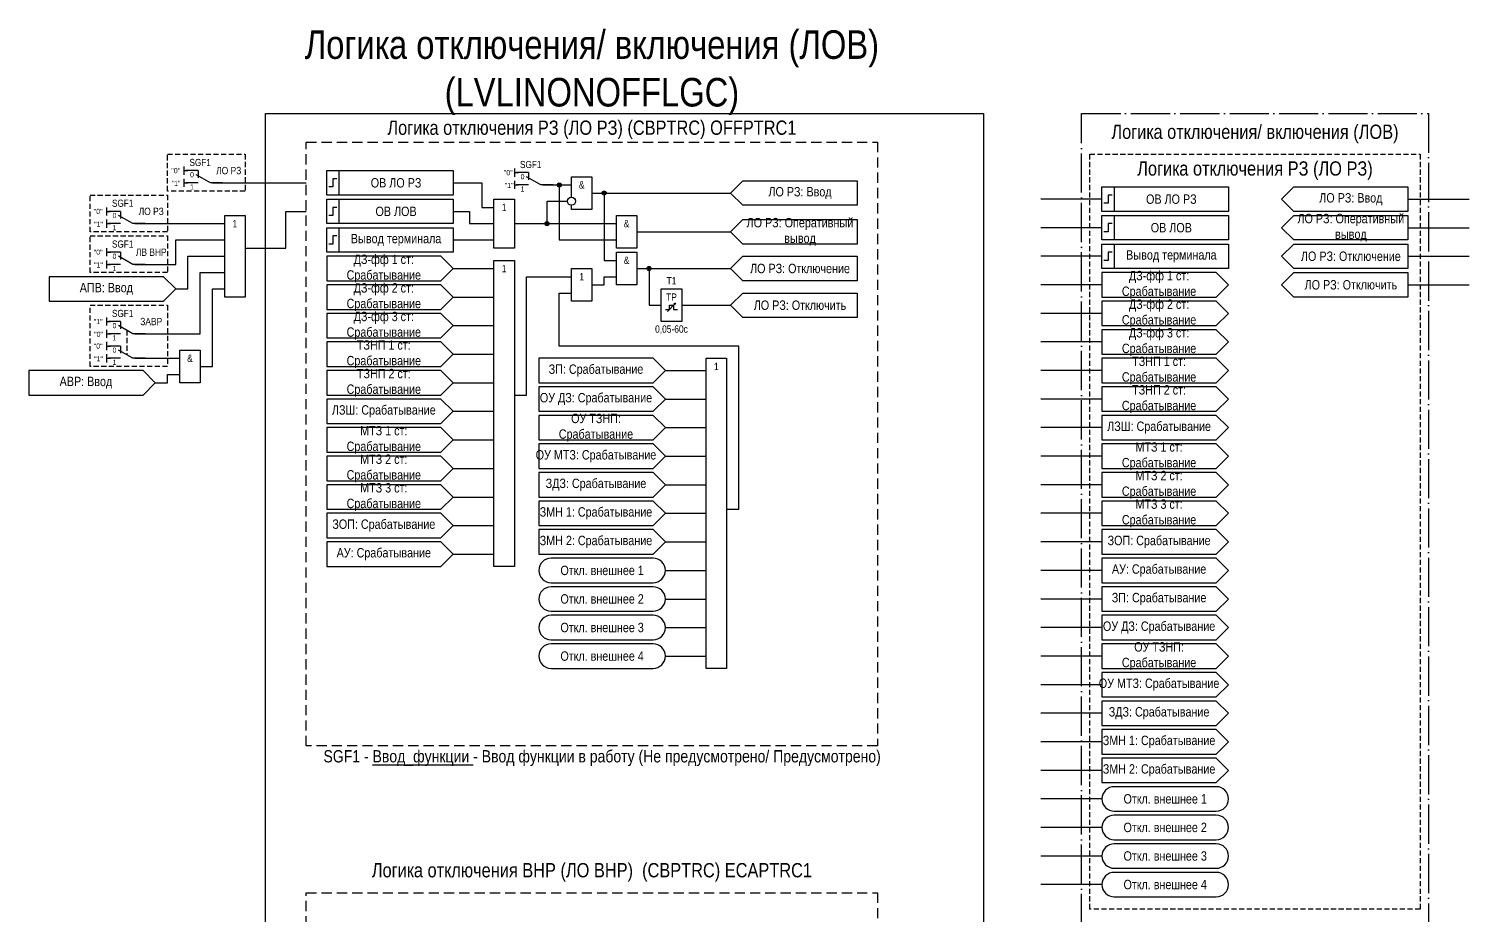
# Model space of a CAD drawing. Header units: millimetres. Extents: x -58 to 295, y 0 to 791.
# Drawn here: x -58 to 295, y 573.5 to 790.8 of the extents above; entities that cross this region are included whole.
import ezdxf
from ezdxf.enums import TextEntityAlignment as Align

# ---------------------------------------------------------------- set-up
doc = ezdxf.new("R2010")
doc.units = ezdxf.units.MM
doc.linetypes.add('ACAD_ISO04W100', pattern=[30, 24, -3, 0, -3])
doc.linetypes.add('штриховая2', pattern=[0.375, 0.25, -0.125])
doc.layers.add('TEXT', color=7, linetype='Continuous', lineweight=25)
doc.layers.add('Основная', color=7, linetype='Continuous')
doc.styles.add('2.5_Gost_RD', font='ARIALN.TTF', dxfattribs={"height": 2.5})
doc.styles.add('3.5_Gost_RD', font='ARIALN.TTF', dxfattribs={"height": 3.5})
doc.styles.add('Вывод', font='ARIALN.TTF', dxfattribs={"height": 2.5})
doc.styles.add('Компонент', font='ARIALN.TTF', dxfattribs={"height": 3.5})

# ---------------------------------------------------------------- blocks, each defined once
blk = doc.blocks.new('Точка')
at = {"ltscale": 100}
h = blk.add_hatch(color=256, dxfattribs=at)
h.dxf.hatch_style = 1
edge = h.paths.add_edge_path()
edge.add_arc((0, 0), 0.5, 0, 360)
blk.add_circle((0, 0), 0.5, dxfattribs=at)
blk = doc.blocks.new('*U958')
at = {"layer": 'Основная', "color": 0}
blk.add_line((0, 0), (7, 4), dxfattribs=at)
at = {"layer": 'Основная', "ltscale": 0.35}
blk.add_line((6, 6), (6, 2.5), dxfattribs=at)
blk = doc.blocks.new('*U1053')
at = {"layer": 'Основная', "color": 0}
for p, q in [((-3, 6), (-9, 6)), ((-3, 0), (-9, 0)), ((9, 0), (3, 0))]:
    blk.add_line(p, q, dxfattribs=at)
at = {"layer": 'Основная', "ltscale": 0.25, "xscale": -1}
blk.add_blockref('*U958', (3, 0), dxfattribs=at)
at = {"layer": 'Основная'}
for tag, height, style, p in [('В1', 2.5, 'Вывод', (-13, 6)), ('ОУ', 3.5, 'Компонент', (-2, 10)), ('В2', 2.5, 'Вывод', (-6, 4)), ('В3', 2.5, 'Вывод', (-6, -2))]:
    blk.add_attdef(tag, text='', height=height, dxfattribs=dict(at, style=style)).set_placement(p, align=Align.MIDDLE_CENTER)
blk = doc.blocks.new('*U985')
at = {"layer": 'Основная', "color": 0}
for p, q in [((-3, 6), (-9, 6)), ((-3, 0), (-9, 0)), ((9, 0), (3, 0))]:
    blk.add_line(p, q, dxfattribs=at)
at = {"layer": 'Основная', "ltscale": 0.25, "xscale": -1}
blk.add_blockref('*U958', (3, 0), dxfattribs=at)
at = {"layer": 'Основная'}
for tag, height, style, p in [('В1', 2.5, 'Вывод', (-14, 6)), ('ОУ', 3.5, 'Компонент', (-2, 10)), ('В2', 2.5, 'Вывод', (-6, 4)), ('В3', 2.5, 'Вывод', (-6, -2))]:
    blk.add_attdef(tag, text='', height=height, dxfattribs=dict(at, style=style)).set_placement(p, align=Align.MIDDLE_CENTER)

msp = doc.modelspace()

# ---------------------------------------------------------------- linework, layer by layer
at = {"color": 6, "ltscale": 100}
for p, q in [((-20, 757), (-20, 755)), ((-20, 756), (-19, 756)), ((-20, 754), (-20, 752)), ((-20, 753), (-19, 753)), ((-39, 747), (-39, 745)), ((-39, 746), (-38, 746)), ((-39, 744), (-39, 742)), ((-39, 743), (-38, 743)), ((-39, 737), (-39, 735)), ((-39, 736), (-38, 736)), ((-39, 734), (-39, 732)), ((-39, 733), (-38, 733)), ((-39, 720), (-39, 718)), ((-39, 719), (-38, 719)), ((-39, 717), (-39, 715)), ((-39, 716), (-38, 716)), ((-39, 714), (-39, 712)), ((-39, 713), (-38, 713)), ((-39, 711), (-39, 709)), ((-39, 710), (-38, 710))]:
    msp.add_line(p, q, dxfattribs=at)
at = {"ltscale": 100}
for p, q in [((61, 756.5), (61, 754.5)), ((61, 755.5), (62, 755.5)), ((61, 753.5), (61, 751.5)), ((61, 752.5), (62, 752.5)), ((205, 749), (190, 749)), ((280, 749), (295, 749)), ((205, 742), (190, 742)), ((280, 742), (295, 742)), ((117, 735), (114, 732)), ((205, 735), (190, 735)), ((280, 735), (295, 735)), ((114, 732), (117, 729)), ((205, 728), (190, 728)), ((280, 728), (295, 728)), ((98.5, 721.5), (100.5, 723.5)), ((100.5, 723.5), (99.99, 723.25)), ((100.5, 723.5), (100.26, 723.02)), ((205, 721), (190, 721)), ((205, 714), (190, 714)), ((205, 707), (190, 707)), ((205, 700), (190, 700)), ((205, 693), (190, 693)), ((205, 686), (190, 686)), ((205, 679), (190, 679)), ((205, 672), (190, 672)), ((205, 665), (190, 665)), ((205, 658), (190, 658)), ((205, 651), (190, 651)), ((205, 644), (190, 644)), ((205, 637), (190, 637)), ((205, 630), (190, 630)), ((205, 623), (190, 623)), ((205, 616), (190, 616)), ((205, 609), (190, 609)), ((205, 602), (190, 602)), ((205, 595), (190, 595)), ((205, 588), (190, 588)), ((205, 581), (190, 581))]:
    msp.add_line(p, q, dxfattribs=at)
at = {"color": 3, "ltscale": 100}
msp.add_lwpolyline([(0, 770), (176, 770), (176, 0), (0, 0)], close=True, dxfattribs=at)
at = {"color": 251, "linetype": 'ACAD_ISO04W100', "lineweight": 30, "ltscale": 0.4, "true_color": 0x58595b}
msp.add_lwpolyline([(200, 770), (285, 770), (285, 73), (200, 73)], close=True, dxfattribs=at)
at = {"linetype": 'штриховая2', "ltscale": 10}
for points in [[(10, 763), (150, 763), (150, 615), (10, 615)], [(10, 579), (150, 579), (150, 522), (10, 522)]]:
    msp.add_lwpolyline(points, close=True, dxfattribs=at)
at = {"color": 6, "linetype": 'штриховая2', "ltscale": 5}
for points in [[(-24, 760), (-5, 760), (-5, 751), (-24, 751)], [(-43, 750), (-24, 750), (-24, 741), (-43, 741)], [(-43, 740), (-24, 740), (-24, 731), (-43, 731)], [(-43, 723), (-24, 723), (-24, 708), (-43, 708)]]:
    msp.add_lwpolyline(points, close=True, dxfattribs=at)
at = {"linetype": 'штриховая2', "ltscale": 5}
msp.add_lwpolyline([(202, 760), (283, 760), (283, 575), (202, 575)], close=True, dxfattribs=at)
at = {"ltscale": 100}
for points in [[(15, 756), (18, 756), (18, 750), (15, 750)], [(15, 756), (46, 756), (46, 750), (15, 750)], [(205, 752), (236, 752), (236, 746), (205, 746)], [(205, 752), (208, 752), (208, 746), (205, 746)], [(15, 749), (18, 749), (18, 743), (15, 743)], [(15, 749), (46, 749), (46, 743), (15, 743)], [(56, 749), (61, 749), (61, 737), (56, 737)], [(86, 745), (91, 745), (91, 737), (86, 737)], [(205, 745), (208, 745), (208, 739), (205, 739)], [(205, 745), (236, 745), (236, 739), (205, 739)], [(15, 742), (46, 742), (46, 736), (15, 736)], [(15, 742), (18, 742), (18, 736), (15, 736)], [(205, 738), (208, 738), (208, 732), (205, 732)], [(205, 738), (236, 738), (236, 732), (205, 732)], [(86, 736), (91, 736), (91, 728), (86, 728)], [(75, 732), (80, 732), (80, 724), (75, 724)], [(97, 727), (102, 727), (102, 719), (97, 719)]]:
    msp.add_lwpolyline(points, close=True, dxfattribs=at)
at = {"color": 6, "ltscale": 100}
for points in [[(-13, 753), (10, 753)], [(-5, 737), (5, 737), (5, 746), (10, 746)], [(-32, 743), (-10, 743)], [(-32, 733), (-22, 733), (-22, 739), (-10, 739)], [(-22, 727), (-19, 727), (-19, 735), (-10, 735)], [(-32, 716), (-16, 716), (-16, 731), (-10, 731)], [(-22, 727), (-25, 730), (-53, 730), (-53, 724), (-25, 724), (-22, 727)], [(-16, 708), (-13, 708), (-13, 727), (-10, 727)], [(-32, 710), (-21, 710)], [(-27, 704), (-30, 707), (-58, 707), (-58, 701), (-30, 701), (-27, 704)], [(-27, 704), (-24, 704), (-24, 706), (-21, 706)]]:
    msp.add_lwpolyline(points, dxfattribs=at)
at = {"lineweight": 30, "ltscale": 100}
for points in [[(17.5, 754), (16.5, 754), (16.5, 752), (15.5, 752)], [(207.5, 750), (206.5, 750), (206.5, 748), (205.5, 748)], [(17.5, 747), (16.5, 747), (16.5, 745), (15.5, 745)], [(207.5, 743), (206.5, 743), (206.5, 741), (205.5, 741)], [(17.5, 740), (16.5, 740), (16.5, 738), (15.5, 738)], [(207.5, 736), (206.5, 736), (206.5, 734), (205.5, 734)]]:
    msp.add_lwpolyline(points, dxfattribs=at)
at = {"ltscale": 100}
for points in [[(46, 753), (53, 753), (53, 747), (56, 747)], [(68, 752.5), (75, 752.5)], [(68, 752.5), (72, 752.5), (72, 739), (86, 739)], [(75, 749.5), (75, 754.5), (80, 754.5), (80, 746.5), (75, 746.5), (75, 747.5)], [(114, 750.5), (117, 753.5), (145, 753.5), (145, 747.5), (117, 747.5), (114, 750.5)], [(249, 749), (252, 752), (280, 752), (280, 746), (252, 746), (249, 749)], [(61, 743), (69, 743), (69, 748.5), (74, 748.5)], [(80, 750.5), (114, 750.5)], [(80, 750.5), (83, 750.5), (83, 734), (86, 734)], [(46, 746), (50, 746), (50, 743), (56, 743)], [(249, 742), (252, 745), (280, 745), (280, 739), (252, 739), (249, 742)], [(61, 743), (86, 743)], [(114, 741), (117, 744), (145, 744), (145, 738), (117, 738), (114, 741)], [(46, 739), (56, 739)], [(91, 741), (114, 741)], [(249, 735), (252, 738), (280, 738), (280, 732), (252, 732), (249, 735)], [(46, 732), (43, 735), (15, 735), (15, 729), (43, 729), (46, 732)], [(114, 732), (117, 735), (145, 735), (145, 729), (117, 729), (114, 732)], [(46, 732), (56, 732)], [(56, 683), (56, 734), (61, 734), (61, 659), (56, 659), (56, 683)], [(91, 732), (114, 732)], [(91, 732), (94, 732), (94, 723), (97, 723)], [(236, 728), (233, 731), (205, 731), (205, 725), (233, 725), (236, 728)], [(249, 728), (252, 731), (280, 731), (280, 725), (252, 725), (249, 728)], [(46, 725), (43, 728), (15, 728), (15, 722), (43, 722), (46, 725)], [(61, 701), (64, 701), (64, 730), (75, 730)], [(80, 728), (83, 728), (83, 730), (86, 730)], [(46, 725), (56, 725)], [(113, 673), (116, 673), (116, 713), (72, 713), (72, 726), (75, 726)], [(114, 723), (117, 726), (145, 726), (145, 720), (117, 720), (114, 723)], [(236, 721), (233, 724), (205, 724), (205, 718), (233, 718), (236, 721)], [(46, 718), (43, 721), (15, 721), (15, 715), (43, 715), (46, 718)], [(102, 723), (114, 723)], [(46, 718), (56, 718)], [(236, 714), (233, 717), (205, 717), (205, 711), (233, 711), (236, 714)], [(46, 711), (43, 714), (15, 714), (15, 708), (43, 708), (46, 711)], [(46, 711), (56, 711)], [(98, 707), (95, 710), (67, 710), (67, 704), (95, 704), (98, 707)], [(108, 659), (108, 710), (113, 710), (113, 634), (108, 634), (108, 659)], [(236, 707), (233, 710), (205, 710), (205, 704), (233, 704), (236, 707)], [(46, 704), (43, 707), (15, 707), (15, 701), (43, 701), (46, 704)], [(98, 707), (108, 707)], [(46, 704), (56, 704)], [(98, 700), (95, 703), (67, 703), (67, 697), (95, 697), (98, 700)], [(236, 700), (233, 703), (205, 703), (205, 697), (233, 697), (236, 700)], [(46, 697), (43, 700), (15, 700), (15, 694), (43, 694), (46, 697)], [(98, 700), (108, 700)], [(46, 697), (56, 697)], [(98, 693), (95, 696), (67, 696), (67, 690), (95, 690), (98, 693)], [(236, 693), (233, 696), (205, 696), (205, 690), (233, 690), (236, 693)], [(46, 690), (43, 693), (15, 693), (15, 687), (43, 687), (46, 690)], [(98, 693), (108, 693)], [(46, 690), (56, 690)], [(98, 686), (95, 689), (67, 689), (67, 683), (95, 683), (98, 686)], [(236, 686), (233, 689), (205, 689), (205, 683), (233, 683), (236, 686)], [(46, 683), (43, 686), (15, 686), (15, 680), (43, 680), (46, 683)], [(98, 686), (108, 686)], [(46, 683), (56, 683)], [(98, 679), (95, 682), (67, 682), (67, 676), (95, 676), (98, 679)], [(236, 679), (233, 682), (205, 682), (205, 676), (233, 676), (236, 679)], [(46, 676), (43, 679), (15, 679), (15, 673), (43, 673), (46, 676)], [(98, 679), (108, 679)], [(46, 676), (56, 676)], [(98, 672), (95, 675), (67, 675), (67, 669), (95, 669), (98, 672)], [(236, 672), (233, 675), (205, 675), (205, 669), (233, 669), (236, 672)], [(46, 669), (43, 672), (15, 672), (15, 666), (43, 666), (46, 669)], [(98, 672), (108, 672)], [(46, 669), (56, 669)], [(98, 665), (95, 668), (67, 668), (67, 662), (95, 662), (98, 665)], [(236, 665), (233, 668), (205, 668), (205, 662), (233, 662), (236, 665)], [(46, 662), (43, 665), (15, 665), (15, 659), (43, 659), (46, 662)], [(98, 665), (108, 665)], [(46, 662), (56, 662)], [(236, 658), (233, 661), (205, 661), (205, 655), (233, 655), (236, 658)], [(98, 658), (108, 658)], [(236, 651), (233, 654), (205, 654), (205, 648), (233, 648), (236, 651)], [(98, 651), (108, 651)], [(236, 644), (233, 647), (205, 647), (205, 641), (233, 641), (236, 644)], [(98, 644), (108, 644)], [(236, 637), (233, 640), (205, 640), (205, 634), (233, 634), (236, 637)], [(98, 637), (108, 637)], [(236, 630), (233, 633), (205, 633), (205, 627), (233, 627), (236, 630)], [(236, 623), (233, 626), (205, 626), (205, 620), (233, 620), (236, 623)], [(236, 616), (233, 619), (205, 619), (205, 613), (233, 613), (236, 616)], [(236, 609), (233, 612), (205, 612), (205, 606), (233, 606), (236, 609)]]:
    msp.add_lwpolyline(points, dxfattribs=at)
at = {"color": 6, "ltscale": 100}
for points in [[(-10, 745), (-5, 745), (-5, 725), (-10, 725)], [(-21, 712), (-16, 712), (-16, 704), (-21, 704)]]:
    msp.add_lwpolyline(points, close=True, dxfattribs=at)
at = {"color": 7, "ltscale": 100}
msp.add_lwpolyline([(98, 722), (99, 722), (99, 723), (100, 723), (100, 722), (101, 722)], dxfattribs=at)
at = {"color": 6, "linetype": 'штриховая2', "ltscale": 5}
msp.add_lwpolyline([(-34, 716.86), (-34, 710.86)], dxfattribs=at)
at = {"ltscale": 100}
for points in [[(70, 655), (95, 655, 1), (95, 661), (70, 661, 1)], [(70, 648), (95, 648, 1), (95, 654), (70, 654, 1)], [(70, 641), (95, 641, 1), (95, 647), (70, 647, 1)], [(70, 634), (95, 634, 1), (95, 640), (70, 640, 1)], [(208, 599), (233, 599, 1), (233, 605), (208, 605, 1)], [(208, 592), (233, 592, 1), (233, 598), (208, 598, 1)], [(208, 585), (233, 585, 1), (233, 591), (208, 591, 1)], [(208, 578), (233, 578, 1), (233, 584), (208, 584, 1)]]:
    msp.add_lwpolyline(points, format="xyb", close=True, dxfattribs=at)
msp.add_circle((75, 748.5), 1)

# ---------------------------------------------------------------- block references
for p in [(72, 752.5), (83, 750.5), (69, 743), (94, 732)]:
    msp.add_blockref('Точка', p, dxfattribs=at)
at = {"layer": 'Основная', "color": 6, "ltscale": 0.25, "xscale": 0.5, "yscale": 0.5, "zscale": 0.5}
for p in [(-15, 753), (-34, 743), (-34, 733)]:
    msp.add_blockref('*U985', p, dxfattribs=at).add_auto_attribs({'ОУ': 'SGF1', 'В1': '"0"', 'В2': '0', 'В3': '1'})
at = {"layer": 'Основная', "ltscale": 0.25, "xscale": 0.5, "yscale": 0.5, "zscale": 0.5}
msp.add_blockref('*U1053', (66, 752.5), dxfattribs=at).add_auto_attribs({'ОУ': 'SGF1', 'В1': '"0"', 'В2': '0', 'В3': '1'})
at = {"layer": 'Основная', "color": 6, "ltscale": 0.25}
ref = msp.add_blockref('*U985', (-34, 716), dxfattribs=dict(at, xscale=0.5, yscale=0.5, zscale=0.5))
ref.add_attrib('ОУ', 'SGF1', dxfattribs={"height": 1.75, "style": 'Компонент'}).set_placement((-35, 721), align=Align.MIDDLE_CENTER)
ref.add_attrib('В1', '"1"', dxfattribs={"color": 6, "height": 1.25, "style": 'Вывод'}).set_placement((-41, 719), align=Align.MIDDLE_CENTER)
ref.add_attrib('В2', '0', dxfattribs={"height": 1.25, "style": 'Вывод'}).set_placement((-37, 718), align=Align.MIDDLE_CENTER)
ref.add_attrib('В3', '1', dxfattribs={"height": 1.25, "style": 'Вывод'}).set_placement((-37, 715), align=Align.MIDDLE_CENTER)
ref = msp.add_blockref('*U985', (-34, 710), dxfattribs=dict(at, xscale=0.5, yscale=0.5, zscale=0.5))
ref.add_attrib('В1', '"0"', dxfattribs={"height": 1.25, "style": 'Вывод'}).set_placement((-41, 713), align=Align.MIDDLE_CENTER)
ref.add_attrib('В2', '0', dxfattribs={"height": 1.25, "style": 'Вывод'}).set_placement((-37, 712), align=Align.MIDDLE_CENTER)
ref.add_attrib('В3', '1', dxfattribs={"height": 1.25, "style": 'Вывод'}).set_placement((-37, 709), align=Align.MIDDLE_CENTER)

# ---------------------------------------------------------------- texts
at = {"color": 30, "ltscale": 100, "attachment_point": 5}
for s, insert, char_height, width, style in [('{\\C3;Логика отключения/ включения (ЛОВ) (LVLINONOFFLGC)}', (80, 780), 7, 160, '3.5_Gost_RD'), ('Логика отключения РЗ (ЛО РЗ) (CBPTRC) {\\C6;OFFPTRC1}', (80, 766), 3.5, 140, '3.5_Gost_RD'), ('Логика отключения/ включения (ЛОВ)', (242.5, 765), 3.5, 85, '3.5_Gost_RD'), ('ЛО РЗ', (-9, 756), 1.8, 8, '2.5_Gost_RD'), ('Логика отключения РЗ (ЛО РЗ)', (242.5, 756), 3.5, 81, '3.5_Gost_RD'), ('ЛО РЗ', (-28, 746), 1.8, 8, '2.5_Gost_RD'), ('ЛВ ВНР', (-28, 736), 1.8, 8, '2.5_Gost_RD'), ('ЗАВР', (-28, 719), 1.8, 7.6733, '2.5_Gost_RD'), ('SGF1 - {\\LВвод_функции} - Ввод функции в работу (Не предусмотрено/ Предусмотрено)', (82.5, 612), 3, 145, '3.5_Gost_RD'), ('Логика отключения ВНР (ЛО ВНР)  (CBPTRC) {\\C6;ECAPTRC1}', (80, 584), 3.5, 140, '3.5_Gost_RD')]:
    msp.add_mtext(s, dxfattribs=dict(at, insert=insert, char_height=char_height, width=width, style=style))
at = {"color": 6, "ltscale": 100, "char_height": 1.25, "attachment_point": 1, "style": '3.5_Gost_RD'}
for insert in [(-23, 753.5), (-42, 743.5), (-42, 733.5), (-42, 710.5)]:
    msp.add_mtext_dynamic_manual_height_columns('"1"', width=2, gutter_width=17.5, heights=[0], dxfattribs=dict(at, insert=insert))
at = {"ltscale": 100, "char_height": 1.25, "attachment_point": 1, "style": '3.5_Gost_RD'}
for s, insert in [('"1"', (58.65, 753)), ('"0"', (-42, 716.5))]:
    msp.add_mtext_dynamic_manual_height_columns(s, width=2, gutter_width=17.5, heights=[0], dxfattribs=dict(at, insert=insert))
at = {"ltscale": 100, "char_height": 1.8, "width": 5, "attachment_point": 5, "style": '2.5_Gost_RD'}
for s, insert in [('&', (77.5, 752.5)), ('1', (58.5, 747)), ('&', (88.5, 743)), ('&', (88.5, 734)), ('1', (58.5, 732)), ('1', (77.5, 730)), ('T1', (99.5, 729)), ('TP', (99.5, 725)), ('0,05-60с', (99.5, 717)), ('1', (110.5, 708))]:
    msp.add_mtext(s, dxfattribs=dict(at, insert=insert))
at = {"color": 6, "ltscale": 100, "char_height": 1.8, "width": 5, "attachment_point": 5, "style": '2.5_Gost_RD'}
for s, insert in [('1', (-7.5, 743)), ('&', (-18.5, 710))]:
    msp.add_mtext(s, dxfattribs=dict(at, insert=insert))
at = {"layer": 'TEXT', "ltscale": 100, "char_height": 2.3, "attachment_point": 5, "style": '2.5_Gost_RD'}
for s, insert, width in [('ОВ ЛО РЗ', (32, 753), 28), ('ЛО РЗ: Ввод', (131, 750.5), 28), ('ОВ ЛО РЗ', (222, 749), 28), ('ЛО РЗ: Ввод', (266, 749), 28), ('ОВ ЛОВ', (32, 746), 28), ('ЛО РЗ: Оперативный вывод', (266, 742), 28), ('ЛО РЗ: Оперативный вывод', (131, 741), 28), ('ОВ ЛОВ', (222, 742), 28), ('Вывод терминала', (32, 739), 28), ('ДЗ-фф 1 ст: Срабатывание', (29, 732), 28), ('Вывод терминала', (222, 735), 28), ('ЛО РЗ: Отключение', (266, 735), 28), ('ЛО РЗ: Отключение', (131, 732), 28), ('ДЗ-фф 1 ст: Срабатывание', (219, 728), 28), ('АПВ: Ввод', (-39, 727), 28), ('ДЗ-фф 2 ст: Срабатывание', (29, 725), 28), ('ЛО РЗ: Отключить', (266, 728), 28), ('ЛО РЗ: Отключить', (131, 723), 28), ('ДЗ-фф 2 ст: Срабатывание', (219, 721), 28), ('ДЗ-фф 3 ст: Срабатывание', (29, 718), 28), ('ДЗ-фф 3 ст: Срабатывание', (219, 714), 28), ('\\A1;ТЗНП 1 ст: {\\A0;Срабатывание}', (29, 711), 28), ('\\A1;ТЗНП 1 ст: {\\A0;Срабатывание}', (219, 707), 28), ('\\A1;ТЗНП 2 ст: {\\A0;Срабатывание}', (29, 704), 28), ('ЗП: Срабатывание', (81, 707), 28), ('АВР: Ввод', (-44, 704), 28), ('\\A1;ТЗНП 2 ст: {\\A0;Срабатывание}', (219, 700), 28), ('ОУ ДЗ: Срабатывание ', (81, 700), 28), ('ЛЗШ: Срабатывание', (29, 697), 28), ('ОУ ТЗНП: Срабатывание ', (81, 693), 28), ('\\A1;МТЗ 1 ст: Срабатывание', (29, 690), 28), ('ЛЗШ: Срабатывание', (219, 693), 28), ('\\A1;МТЗ 1 ст: Срабатывание', (219, 686), 28), ('\\A1;МТЗ 2 ст: Срабатывание', (29, 683), 28), ('ОУ МТЗ: Срабатывание ', (81, 686), 28), ('\\A1;МТЗ 2 ст: Срабатывание', (219, 679), 28), ('\\A1;МТЗ 3 ст: Срабатывание', (29, 676), 28), ('ЗДЗ: Срабатывание ', (81, 679), 28), ('\\A1;МТЗ 3 ст: Срабатывание', (219, 672), 28), ('ЗМН 1: Срабатывание ', (81, 672), 28), ('ЗОП: Срабатывание', (29, 669), 28), ('АУ: Срабатывание', (29, 662), 28), ('ЗМН 2: Срабатывание ', (81, 665), 28), ('ЗОП: Срабатывание', (219, 665), 28), ('Откл. внешнее 1', (82.5, 658), 31), ('АУ: Срабатывание', (219, 658), 28), ('Откл. внешнее 2', (82.5, 651), 31), ('ЗП: Срабатывание', (219, 651), 28), ('Откл. внешнее 3', (82.5, 644), 31), ('ОУ ДЗ: Срабатывание ', (219, 644), 28), ('ОУ ТЗНП: Срабатывание ', (219, 637), 28), ('Откл. внешнее 4', (82.5, 637), 31), ('ОУ МТЗ: Срабатывание ', (219, 630), 28), ('ЗДЗ: Срабатывание ', (219, 623), 28), ('ЗМН 1: Срабатывание ', (219, 616), 28), ('ЗМН 2: Срабатывание ', (219, 609), 28), ('Откл. внешнее 1', (220.5, 602), 31), ('Откл. внешнее 2', (220.5, 595), 31), ('Откл. внешнее 3', (220.5, 588), 31), ('Откл. внешнее 4', (220.5, 581), 31)]:
    msp.add_mtext(s, dxfattribs=dict(at, insert=insert, width=width))

doc.saveas('drawing.dxf')
